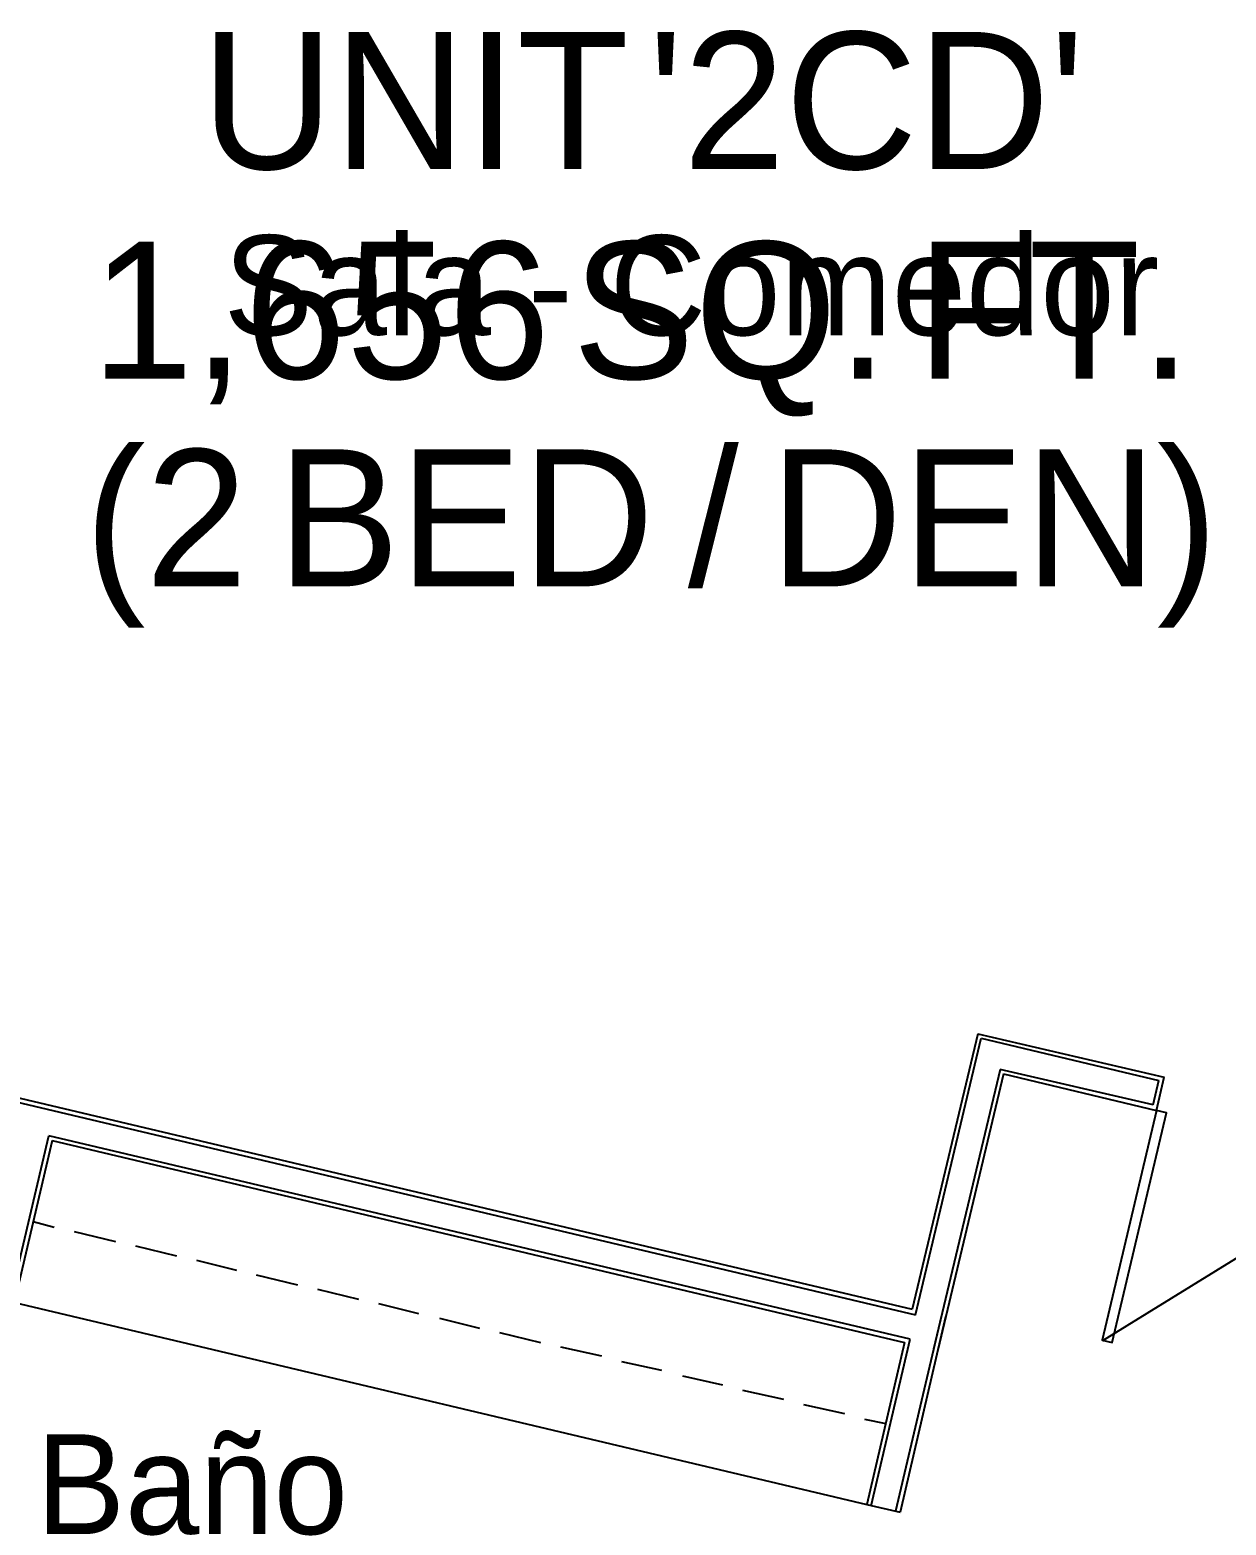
# Model space of a CAD drawing. Header units: feet. Extents: x -84 to 198, y -22 to 181.
# Drawn here: x 112.05 to 126.42, y 121.48 to 139.44 of the extents above; entities that cross this region are included whole.
import ezdxf
from ezdxf.enums import TextEntityAlignment as Align

# ---------------------------------------------------------------- set-up
doc = ezdxf.new("R2010")
doc.units = ezdxf.units.FT
for name, color, linetype in [('A-LINEA', 7, 'CONTINUOUS'), ('A-NOMBRE-ESPACIO', 2, 'CONTINUOUS'), ('A-TEXTO-PDF', 3, 'CONTINUOUS')]:
    doc.layers.add(name, color=color, linetype=linetype)

msp = doc.modelspace()

# ---------------------------------------------------------------- linework, layer by layer
at = {"layer": 'A-LINEA'}
for p, q in [((100.04, 129.4178), (122.6533, 124.0711)), ((100.08, 129.3511), (122.6933, 124.0044)), ((123.44, 127.3778), (122.6533, 124.0711)), ((122.6933, 124.0044), (123.48, 127.3244)), ((123.44, 127.3778), (125.68, 126.8578)), ((123.48, 127.3244), (125.6133, 126.8178)), ((123.7067, 126.9511), (122.9067, 123.5911)), ((123.7467, 126.8978), (122.96, 123.5778)), ((125.5467, 126.5244), (123.7067, 126.9511)), ((123.7467, 126.8978), (125.5867, 126.4578)), ((125.5467, 126.5244), (125.6133, 126.8178)), ((125.5867, 126.4578), (125.68, 126.8578)), ((111.7467, 123.8844), (112.28, 126.1511)), ((112.32, 126.0978), (111.7867, 123.8178)), ((122.6267, 123.7111), (112.28, 126.1511)), ((112.32, 126.0978), (122.56, 123.6711)), ((124.941, 123.6939), (128.3506, 125.7988)), ((112.0933, 125.1244), (112.3467, 125.0578)), ((112.5867, 125.0044), (113.08, 124.8844)), ((113.32, 124.8311), (113.8133, 124.7111)), ((114.0533, 124.6578), (114.5333, 124.5378)), ((114.7733, 124.4844), (115.2667, 124.3644)), ((115.5067, 124.3111), (116, 124.1911)), ((111.8667, 124.1511), (122.1067, 121.7244)), ((116.24, 124.1378), (116.72, 124.0178)), ((116.9733, 123.9644), (117.4533, 123.8444)), ((123, 123.9778), (122.4533, 121.6444)), ((123.0533, 123.9778), (122.5067, 121.6311)), ((117.6933, 123.7911), (118.1867, 123.6711)), ((118.4267, 123.6178), (118.92, 123.5111)), ((122.56, 123.6711), (122.1067, 121.7244)), ((122.56, 123.6711), (122.1067, 121.7244)), ((122.16, 121.7111), (122.6267, 123.7111)), ((119.16, 123.4444), (119.64, 123.3378)), ((119.8933, 123.2711), (120.3733, 123.1644)), ((120.6133, 123.0978), (121.1067, 122.9911)), ((121.3467, 122.9244), (121.84, 122.8178)), ((122.08, 122.7511), (122.3333, 122.6978)), ((122.1067, 121.7244), (122.5067, 121.6311))]:
    msp.add_line(p, q, dxfattribs=at)
msp.add_lwpolyline([(125.5867, 126.4578), (124.9333, 123.6978), (125.0533, 123.6711), (125.7067, 126.4311), (125.5867, 126.4578)], dxfattribs=at)

# ---------------------------------------------------------------- texts
at = {"layer": 'A-NOMBRE-ESPACIO'}
for s, p in [('Sala - Comedor', (120, 135.7689)), ('Baño', (114, 121.3689))]:
    msp.add_text(s, height=1.2, dxfattribs=at).set_placement(p, align=Align.CENTER)
at = {"layer": 'A-TEXTO-PDF'}
for s, p in [('UNIT', (116.6801, 137.7652)), ("'2CD'", (122.1027, 137.7652)), ('1,656', (115.5473, 135.2452)), ('SQ.', (120.4658, 135.2452)), ('FT.', (124.3536, 135.2452)), ('(2', (113.6879, 132.7518)), ('BED', (117.2896, 132.7518)), ('/', (120.2628, 132.7518)), ('DEN)', (123.6351, 132.7518))]:
    msp.add_text(s, height=1.646, dxfattribs=at).set_placement(p, align=Align.CENTER)

doc.saveas('drawing.dxf')
